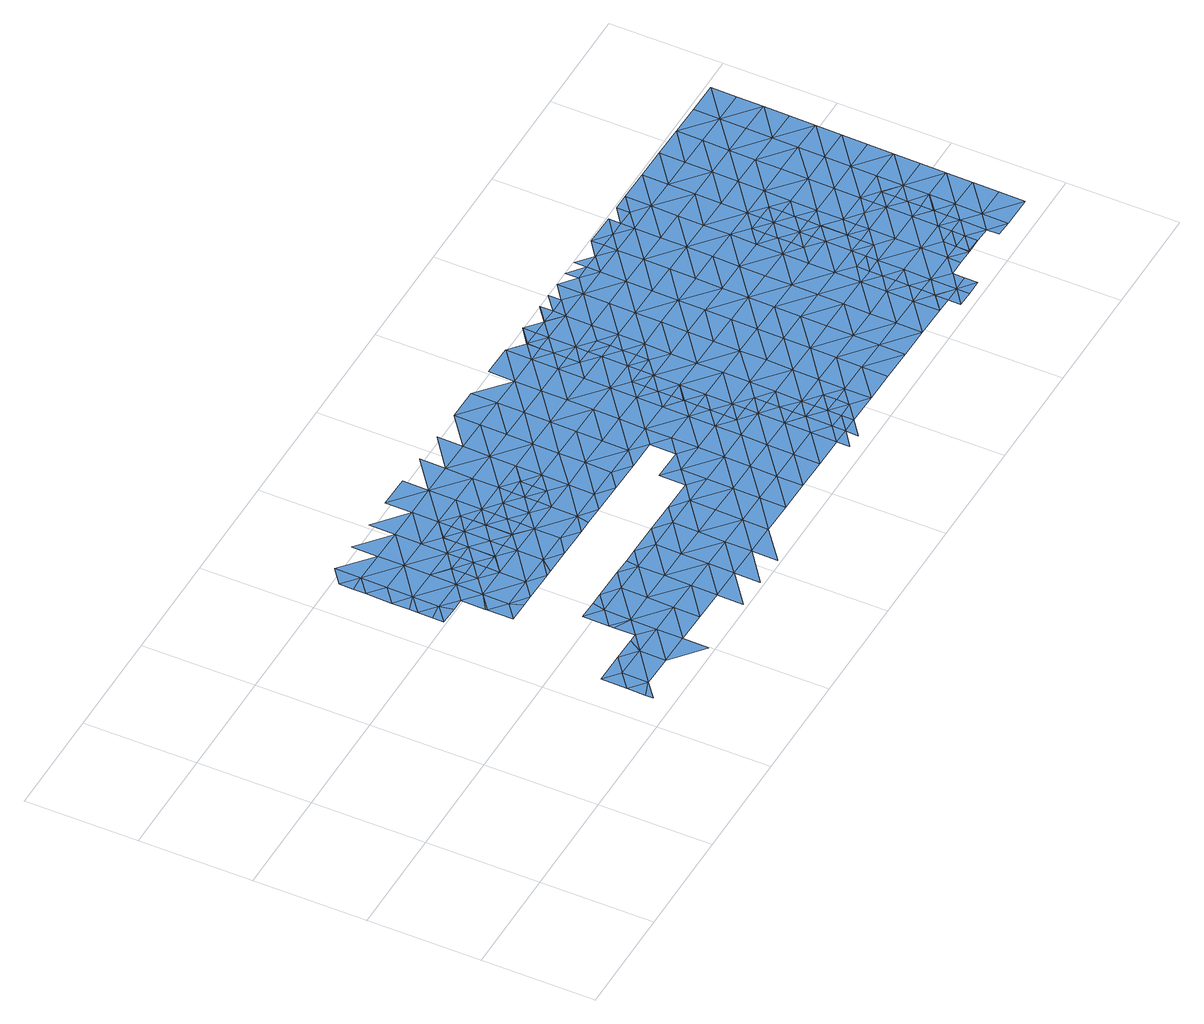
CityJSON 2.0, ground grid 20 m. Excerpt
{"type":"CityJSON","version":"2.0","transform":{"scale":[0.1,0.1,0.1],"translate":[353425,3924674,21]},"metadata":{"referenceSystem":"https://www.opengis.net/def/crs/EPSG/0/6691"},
"CityObjects":{
"waterbody1":{"type":"WaterBody","attributes":{"name":"3","class":"1140","function":"1","WaterBodyRiverFloodingRiskAttribute.description":"6","WaterBodyRiverFloodingRiskAttribute.rankOrg":"1","WaterBodyRiverFloodingRiskAttribute.adminType":"2","WaterBodyRiverFloodingRiskAttribute.scale":"L2"},"geometry":[{"type":"MultiSurface","lod":"1","boundaries":[[[0,1,2]],[[3,1,0]],[[4,3,0]],[[5,3,4]],[[6,5,4]],[[7,4,0]],[[8,7,0]],[[7,6,4]],[[6,7,9]],[[10,11,8]],[[8,12,7]],[[13,9,7]],[[11,12,8]],[[14,15,16]],[[16,15,17]],[[15,14,18]],[[17,19,20]],[[13,7,12]],[[20,19,21]],[[22,23,13]],[[17,15,19]],[[24,25,26]],[[18,27,15]],[[28,29,21]],[[19,28,21]],[[22,30,23]],[[22,13,12]],[[31,24,26]],[[32,33,30]],[[34,35,29]],[[36,27,37]],[[11,38,12]],[[28,34,29]],[[32,30,22]],[[37,25,36]],[[39,38,11]],[[25,24,36]],[[40,35,34]],[[19,15,41]],[[32,42,33]],[[15,27,41]],[[36,41,27]],[[34,43,40]],[[24,31,44]],[[22,12,38]],[[45,36,24]],[[46,47,19]],[[48,32,22]],[[44,45,24]],[[47,34,28]],[[46,19,41]],[[28,19,47]],[[36,49,41]],[[50,22,38]],[[42,32,51]],[[34,52,43]],[[45,53,36]],[[47,52,34]],[[49,54,41]],[[48,22,50]],[[55,45,44]],[[32,48,51]],[[54,56,41]],[[57,38,39]],[[36,53,49]],[[46,41,56]],[[56,58,46]],[[57,50,38]],[[58,59,46]],[[46,59,47]],[[60,49,53]],[[39,61,57]],[[45,62,53]],[[51,48,63]],[[53,64,60]],[[65,66,55]],[[67,64,53]],[[68,50,57]],[[58,69,59]],[[45,55,66]],[[70,71,52]],[[48,50,72]],[[62,67,53]],[[47,59,73]],[[52,47,70]],[[48,72,63]],[[69,74,59]],[[50,68,72]],[[70,47,73]],[[75,66,65]],[[45,66,62]],[[61,76,77]],[[74,78,59]],[[79,73,59]],[[80,68,57]],[[78,79,59]],[[72,81,63]],[[57,61,80]],[[82,67,62]],[[61,77,80]],[[75,83,66]],[[79,84,73]],[[80,85,68]],[[68,86,72]],[[66,87,62]],[[72,88,81]],[[62,89,82]],[[85,86,68]],[[90,84,79]],[[91,84,90]],[[70,73,92]],[[93,83,75]],[[72,86,88]],[[62,87,89]],[[92,73,84]],[[94,70,92]],[[66,83,87]],[[77,95,96]],[[89,87,97]],[[96,98,77]],[[80,98,85]],[[91,99,84]],[[80,77,98]],[[100,101,102]],[[103,97,87]],[[104,86,85]],[[99,105,84]],[[83,106,87]],[[107,92,84]],[[106,83,93]],[[108,109,102]],[[88,86,110]],[[100,109,99]],[[87,111,103]],[[100,102,109]],[[112,85,98]],[[113,106,93]],[[114,115,96]],[[109,105,99]],[[87,116,111]],[[108,117,109]],[[85,112,104]],[[107,84,105]],[[118,92,107]],[[110,86,104]],[[96,119,98]],[[87,106,116]],[[115,119,96]],[[106,113,120]],[[121,118,107]],[[122,111,116]],[[112,98,119]],[[109,117,123]],[[105,124,107]],[[110,104,125]],[[105,109,124]],[[116,126,122]],[[117,127,123]],[[106,120,128]],[[112,119,129]],[[109,123,124]],[[104,112,130]],[[116,106,131]],[[124,132,107]],[[131,106,128]],[[116,131,126]],[[133,119,115]],[[127,134,123]],[[112,129,130]],[[125,104,130]],[[120,135,128]],[[134,136,123]],[[137,129,119]],[[107,132,138]],[[139,140,141]],[[139,126,140]],[[142,125,130]],[[126,131,140]],[[115,143,133]],[[135,144,128]],[[123,136,145]],[[124,146,132]],[[136,141,145]],[[124,123,146]],[[137,119,133]],[[130,129,137]],[[141,140,145]],[[147,142,130]],[[123,145,146]],[[131,128,148]],[[149,144,135]],[[150,133,143]],[[147,130,137]],[[128,144,148]],[[140,131,151]],[[132,146,152]],[[153,154,142]],[[151,155,140]],[[155,146,145]],[[147,153,142]],[[131,148,151]],[[133,156,137]],[[132,152,157]],[[145,140,155]],[[143,158,150]],[[144,159,148]],[[159,144,149]],[[160,153,147]],[[161,154,153]],[[133,150,156]],[[147,137,160]],[[146,155,162]],[[152,146,163]],[[164,150,158]],[[137,156,160]],[[163,146,162]],[[163,165,152]],[[148,159,166]],[[151,148,167]],[[168,164,158]],[[159,149,169]],[[161,153,170]],[[148,166,167]],[[153,160,170]],[[155,151,171]],[[155,172,162]],[[169,173,159]],[[151,167,171]],[[156,150,174]],[[175,163,162]],[[176,161,170]],[[169,161,176]],[[174,150,164]],[[176,173,169]],[[155,171,172]],[[160,156,177]],[[160,178,170]],[[166,159,179]],[[177,156,174]],[[179,159,173]],[[180,171,167]],[[175,162,172]],[[165,163,175]],[[168,181,164]],[[170,182,176]],[[167,166,180]],[[183,181,168]],[[178,182,170]],[[182,173,176]],[[184,174,164]],[[160,177,178]],[[166,179,180]],[[185,172,171]],[[186,165,175]],[[181,184,164]],[[187,171,180]],[[182,188,173]],[[172,189,175]],[[184,190,174]],[[191,192,183]],[[188,193,173]],[[178,177,194]],[[185,189,172]],[[171,187,185]],[[177,174,190]],[[179,173,193]],[[192,195,183]],[[183,195,181]],[[196,197,178]],[[178,197,182]],[[196,178,194]],[[198,187,180]],[[186,175,189]],[[194,177,190]],[[180,179,198]],[[195,199,181]],[[200,188,182]],[[181,199,184]],[[201,200,182]],[[182,197,201]],[[179,193,198]],[[199,202,184]],[[203,185,187]],[[204,194,190]],[[202,205,184]],[[205,206,184]],[[207,188,200]],[[208,209,188]],[[188,209,193]],[[208,188,207]],[[190,184,206]],[[210,211,195]],[[195,211,199]],[[212,187,198]],[[190,213,204]],[[206,214,190]],[[214,213,190]],[[215,216,193]],[[193,217,198]],[[215,193,209]],[[216,217,193]],[[218,199,211]],[[187,212,203]],[[219,220,189]],[[189,185,221]],[[210,222,211]],[[221,185,203]],[[217,223,198]],[[224,212,198]],[[222,225,211]],[[211,226,218]],[[225,226,211]],[[203,212,227]],[[189,221,219]],[[223,217,228]],[[229,230,203]],[[224,198,223]],[[229,203,227]],[[221,203,230]],[[227,212,224]],[[231,232,221]],[[228,233,223]],[[231,221,230]],[[219,221,232]],[[234,227,224]],[[235,236,223]],[[223,236,224]],[[237,219,232]],[[223,233,235]],[[238,234,224]],[[236,238,224]],[[239,237,240]],[[238,241,234]],[[239,240,242]],[[242,243,239]],[[243,244,245]],[[245,244,246]],[[247,248,246]],[[249,250,251]],[[251,252,253]],[[252,254,255]],[[254,256,255]],[[257,255,256]],[[258,257,256]],[[258,259,260]]]}]},
"waterbody2":{"type":"WaterBody","attributes":{"name":"3","class":"1140","function":"1","WaterBodyRiverFloodingRiskAttribute.description":"6","WaterBodyRiverFloodingRiskAttribute.rankOrg":"2","WaterBodyRiverFloodingRiskAttribute.adminType":"2","WaterBodyRiverFloodingRiskAttribute.scale":"L2"},"geometry":[{"type":"MultiSurface","lod":"1","boundaries":[[[108,102,261]],[[108,261,117]],[[111,117,261]],[[127,262,134]],[[126,139,262]],[[139,134,262]],[[141,136,134]],[[139,141,134]],[[101,100,263]],[[102,101,97]],[[54,264,56]],[[69,56,264]],[[82,89,265]],[[82,265,67]],[[99,91,263]],[[97,103,261]],[[97,261,102]],[[100,99,263]],[[89,101,265]],[[265,74,67]],[[263,90,78]],[[74,69,264]],[[69,58,56]],[[97,101,89]],[[64,74,264]],[[60,64,264]],[[60,264,49]],[[54,49,264]],[[67,74,64]],[[78,74,263]],[[265,263,74]],[[101,263,265]],[[91,90,263]],[[78,90,79]],[[122,126,262]],[[111,122,262]],[[111,262,117]],[[127,117,262]],[[103,111,261]]]}]},
"waterbody3":{"type":"WaterBody","attributes":{"name":"3","class":"1140","function":"1","WaterBodyRiverFloodingRiskAttribute.description":"6","WaterBodyRiverFloodingRiskAttribute.rankOrg":"2","WaterBodyRiverFloodingRiskAttribute.adminType":"2","WaterBodyRiverFloodingRiskAttribute.scale":"L2"},"geometry":[{"type":"MultiSurface","lod":"1","boundaries":[[[192,266,267]],[[196,268,197]],[[192,210,195]],[[196,194,268]],[[194,204,268]],[[210,192,267]],[[269,200,201]],[[201,197,269]],[[218,202,199]],[[197,268,269]],[[270,207,200]],[[204,213,268]],[[218,271,202]],[[267,222,210]],[[205,202,271]],[[208,270,209]],[[270,200,269]],[[208,207,270]],[[206,205,271]],[[271,272,206]],[[215,217,216]],[[214,272,213]],[[273,268,213]],[[214,206,272]],[[274,209,270]],[[215,209,274]],[[267,275,222]],[[218,226,271]],[[217,215,274]],[[273,276,268]],[[269,268,276]],[[273,213,272]],[[228,217,274]],[[270,269,276]],[[275,277,222]],[[277,226,225]],[[271,278,272]],[[225,222,277]],[[276,279,270]],[[271,226,280]],[[274,270,279]],[[228,274,233]],[[226,277,280]],[[229,227,281]],[[273,272,278]],[[281,227,234]],[[230,229,281]],[[282,277,275]],[[271,280,278]],[[240,232,231]],[[233,274,283]],[[240,237,232]],[[274,279,283]],[[284,230,281]],[[285,282,275]],[[231,230,284]],[[286,279,276]],[[240,231,284]],[[234,241,281]],[[287,273,278]],[[277,288,280]],[[276,273,286]],[[235,289,236]],[[289,233,283]],[[242,240,284]],[[235,233,289]],[[286,273,287]],[[241,290,281]],[[289,291,236]],[[280,292,278]],[[293,284,281]],[[238,291,241]],[[238,236,291]],[[277,282,288]],[[290,293,281]],[[294,279,286]],[[242,284,243]],[[291,290,241]],[[283,279,295]],[[292,280,288]],[[295,279,294]],[[285,296,282]],[[287,278,297]],[[289,283,298]],[[243,284,293]],[[299,288,282]],[[298,283,295]],[[278,292,297]],[[244,243,293]],[[286,287,300]],[[291,289,301]],[[291,302,290]],[[246,244,293]],[[301,289,298]],[[288,303,292]],[[287,297,300]],[[282,296,299]],[[294,286,304]],[[290,305,293]],[[293,247,246]],[[304,286,300]],[[304,306,294]],[[307,298,295]],[[288,299,303]],[[291,301,302]],[[295,294,306]],[[305,247,293]],[[308,309,292]],[[306,307,295]],[[296,310,299]],[[307,301,298]],[[292,303,308]],[[290,302,305]],[[297,292,309]],[[305,311,247]],[[300,297,312]],[[307,313,301]],[[301,314,302]],[[303,299,315]],[[297,309,312]],[[304,316,306]],[[299,310,315]],[[315,317,303]],[[303,318,308]],[[304,300,316]],[[318,309,308]],[[316,300,312]],[[305,302,314]],[[306,319,307]],[[301,313,314]],[[311,305,250]],[[316,319,306]],[[318,303,317]],[[309,320,312]],[[321,313,307]],[[250,305,322]],[[305,314,322]],[[323,321,307]],[[324,317,315]],[[315,310,325]],[[309,318,320]],[[307,319,323]],[[313,326,314]],[[251,250,322]],[[325,310,327]],[[325,324,315]],[[316,312,328]],[[329,318,317]],[[330,322,314]],[[312,320,328]],[[326,330,314]],[[318,329,320]],[[331,316,328]],[[251,322,252]],[[313,321,326]],[[319,316,332]],[[319,333,323]],[[327,334,325]],[[335,334,327]],[[329,317,324]],[[332,316,331]],[[335,327,336]],[[322,330,252]],[[334,337,325]],[[338,324,325]],[[337,338,325]],[[328,320,339]],[[333,340,323]],[[339,320,329]],[[319,332,333]],[[321,340,326]],[[338,341,324]],[[321,323,340]],[[254,252,330]],[[341,342,324]],[[324,342,329]],[[331,343,332]],[[328,339,344]],[[331,328,343]],[[326,345,330]],[[256,254,330]],[[346,347,329]],[[329,347,339]],[[346,329,342]],[[343,328,344]],[[343,348,332]],[[345,256,330]],[[326,340,349]],[[347,350,339]],[[351,340,333]],[[326,349,345]],[[333,332,351]],[[352,343,344]],[[351,332,348]],[[353,350,347]],[[344,339,354]],[[258,256,345]],[[355,343,352]],[[339,350,354]],[[348,343,356]],[[352,344,354]],[[356,343,355]],[[340,351,357]],[[349,340,358]],[[345,259,258]],[[353,359,350]],[[360,361,348]],[[358,340,357]],[[348,356,360]],[[351,348,361]],[[362,352,354]],[[359,363,350]],[[345,349,364]],[[363,365,350]],[[366,357,351]],[[364,349,358]],[[345,364,259]],[[354,350,365]],[[362,354,367]],[[351,361,366]],[[354,365,367]],[[368,366,361]],[[366,369,357]],[[260,259,370]],[[365,371,367]],[[372,373,374]],[[259,364,370]],[[369,375,357]],[[375,364,358]],[[376,377,365]],[[378,372,379]],[[358,357,375]],[[371,365,377]],[[372,374,379]],[[380,378,381]],[[368,382,366]],[[381,378,379]],[[383,384,385]],[[386,370,364]],[[383,367,377]],[[385,367,383]],[[374,387,379]],[[376,388,377]],[[389,381,379]],[[390,364,375]],[[391,392,382]],[[387,389,379]],[[366,393,369]],[[392,384,383]],[[391,384,392]],[[388,394,377]],[[366,382,395]],[[386,364,390]],[[396,375,369]],[[387,397,398]],[[382,392,395]],[[398,399,387]],[[393,366,395]],[[393,396,369]],[[400,394,388]],[[375,396,390]],[[383,377,401]],[[383,402,392]],[[389,387,399]],[[401,377,394]],[[402,395,392]],[[403,389,399]],[[404,389,403]],[[396,405,390]],[[390,406,386]],[[407,404,403]],[[408,409,407]],[[400,410,394]],[[398,411,399]],[[383,401,402]],[[408,407,403]],[[412,409,408]],[[395,413,393]],[[414,412,408]],[[410,415,394]],[[416,413,395]],[[417,403,399]],[[406,390,405]],[[418,419,420]],[[394,421,401]],[[418,414,408]],[[420,414,418]],[[418,410,419]],[[395,402,416]],[[393,422,396]],[[413,422,393]],[[423,408,403]],[[418,415,410]],[[424,402,401]],[[399,411,425]],[[417,399,425]],[[423,418,408]],[[421,424,401]],[[394,415,421]],[[402,426,416]],[[405,396,427]],[[423,403,417]],[[427,396,422]],[[427,428,405]],[[418,429,415]],[[406,405,428]],[[430,429,418]],[[413,416,426]],[[415,429,421]],[[402,424,426]],[[413,431,422]],[[418,423,430]],[[426,431,413]],[[421,432,424]],[[421,429,433]],[[424,434,426]],[[422,431,435]],[[427,422,436]],[[434,431,426]],[[436,422,435]],[[428,427,436]],[[421,433,432]],[[424,432,434]],[[437,428,436]],[[431,438,435]],[[439,431,434]],[[438,431,439]],[[436,435,438]],[[440,437,436]],[[441,436,438]],[[440,436,441]]]}]},
"waterbody4":{"type":"WaterBody","attributes":{"name":"3","class":"1140","function":"1","WaterBodyRiverFloodingRiskAttribute.description":"6","WaterBodyRiverFloodingRiskAttribute.rankOrg":"1","WaterBodyRiverFloodingRiskAttribute.adminType":"2","WaterBodyRiverFloodingRiskAttribute.scale":"L2"},"geometry":[{"type":"MultiSurface","lod":"1","boundaries":[[[442,443,444]],[[444,443,445]],[[446,447,448]],[[449,450,451]],[[451,450,378]],[[378,450,372]],[[452,449,451]],[[447,380,453]],[[404,407,453]],[[419,400,454]],[[410,400,419]],[[400,388,454]],[[346,353,347]],[[363,455,365]],[[336,444,335]],[[456,342,448]],[[341,448,342]],[[446,448,338]],[[337,334,446]],[[444,446,334]],[[454,388,455]],[[452,446,444]],[[451,446,452]],[[446,451,447]],[[447,451,380]],[[341,338,448]],[[378,380,451]],[[380,381,453]],[[381,389,453]],[[404,453,389]],[[372,450,373]],[[420,419,454]],[[376,365,455]],[[455,388,376]],[[346,342,456]],[[353,346,456]],[[448,447,456]],[[446,338,337]],[[444,334,335]],[[445,452,444]],[[457,455,359]],[[336,458,444]],[[459,454,457]],[[453,459,447]],[[459,453,407]],[[454,459,414]],[[447,459,457]],[[420,454,414]],[[412,414,459]],[[455,457,454]],[[459,407,409]],[[412,459,409]],[[363,359,455]],[[458,442,444]],[[456,359,353]],[[456,457,359]],[[456,447,457]]]}]},
"waterbody5":{"type":"WaterBody","attributes":{"name":"3","class":"1140","function":"1","WaterBodyRiverFloodingRiskAttribute.description":"6","WaterBodyRiverFloodingRiskAttribute.rankOrg":"1","WaterBodyRiverFloodingRiskAttribute.adminType":"2","WaterBodyRiverFloodingRiskAttribute.scale":"L2"},"geometry":[{"type":"MultiSurface","lod":"1","boundaries":[[[368,361,460]],[[382,460,391]],[[361,360,460]],[[368,460,382]],[[367,371,385]],[[384,460,461]],[[356,461,460]],[[356,355,461]],[[362,367,461]],[[461,367,385]],[[352,362,461]],[[355,352,461]],[[360,356,460]],[[384,461,385]],[[391,460,384]]]}]}
},
"vertices":[
[486,58,0],[458,48,0],[458,35,0],[458,81,0],[487,104,0],[459,127,0],[515,127,0],[544,103,0],[543,57,0],[558,126,0],[599,10,0],[600,56,0],[600,102,0],[573,126,0],[464,405,0],[492,428,0],[464,424,0],[465,451,0],[497,404,0],[493,474,0],[465,465,0],[465,497,0],[601,148,0],[573,162,0],[547,334,0],[519,357,0],[519,312,0],[520,404,0],[494,520,0],[466,543,0],[573,172,0],[556,311,0],[602,195,0],[574,218,0],[495,566,0],[466,564,0],[548,380,0],[519,361,0],[657,101,0],[656,55,0],[467,590,0],[549,427,0],[608,217,0],[495,612,0],[576,311,0],[604,333,0],[550,473,0],[551,519,0],[659,194,0],[577,403,0],[658,148,0],[630,217,0],[551,565,0],[605,379,0],[578,426,0],[632,310,0],[578,449,0],[714,100,0],[578,450,0],[606,472,0],[605,402,0],[713,54,0],[662,378,0],[688,216,0],[633,402,0],[642,310,0],[661,332,0],[634,402,0],[715,147,0],[606,449,0],[608,564,0],[552,611,0],[715,193,0],[607,518,0],[634,449,0],[689,309,0],[712,8,0],[770,53,0],[635,471,0],[635,494,0],[771,99,0],[718,215,0],[662,402,0],[718,331,0],[664,517,0],[771,146,0],[772,192,0],[718,377,0],[744,215,0],[690,401,0],[636,494,0],[664,494,0],[665,563,0],[745,308,0],[609,610,0],[769,7,0],[827,52,0],[691,401,0],[827,98,0],[692,493,0],[692,470,0],[691,448,0],[692,448,0],[719,401,0],[829,191,0],[721,516,0],[774,330,0],[721,563,0],[720,447,0],[720,470,0],[801,214,0],[747,400,0],[828,145,0],[769,308,0],[826,6,0],[883,51,0],[775,376,0],[748,447,0],[665,610,0],[884,97,0],[803,307,0],[722,609,0],[776,400,0],[777,469,0],[777,515,0],[857,213,0],[804,399,0],[776,446,0],[831,329,0],[885,144,0],[886,190,0],[832,375,0],[778,562,0],[941,96,0],[804,446,0],[859,306,0],[805,446,0],[942,143,0],[779,608,0],[804,423,0],[833,422,0],[805,445,0],[915,212,0],[940,50,0],[888,329,0],[833,468,0],[834,514,0],[942,189,0],[889,375,0],[916,305,0],[997,95,0],[889,421,0],[835,561,0],[943,235,0],[915,259,0],[890,467,0],[998,142,0],[836,607,0],[997,49,0],[945,328,0],[999,188,0],[972,258,0],[891,513,0],[892,560,0],[1054,94,0],[892,606,0],[945,374,0],[946,420,0],[1053,48,0],[972,304,0],[1000,234,0],[947,466,0],[948,512,0],[1001,327,0],[1055,141,0],[948,559,0],[1001,281,0],[1056,187,0],[1056,233,0],[1002,373,0],[1003,419,0],[1111,94,0],[1057,280,0],[1110,48,0],[1112,140,0],[1004,511,0],[949,605,0],[1004,465,0],[1058,326,0],[1005,558,0],[1112,186,0],[1110,25,0],[1139,47,0],[1059,372,0],[1084,209,0],[1139,70,0],[1085,233,0],[1085,256,0],[1059,418,0],[1140,116,0],[1086,302,0],[1085,279,0],[1140,117,0],[1061,510,0],[1113,209,0],[1140,140,0],[1141,163,0],[1086,303,0],[1086,325,0],[1086,348,0],[1167,69,0],[1168,93,0],[1060,464,0],[1141,208,0],[1141,186,0],[1087,371,0],[1087,394,0],[1087,395,0],[1168,116,0],[1063,603,0],[1006,604,0],[1062,557,0],[1195,69,0],[1116,417,0],[1117,463,0],[1196,92,0],[1196,115,0],[1089,487,0],[1116,394,0],[1089,510,0],[1090,533,0],[1090,557,0],[1090,579,0],[1144,394,0],[1117,486,0],[1145,417,0],[1145,440,0],[1090,580,0],[1146,463,0],[1119,602,0],[1091,580,0],[1146,486,0],[1119,579,0],[1147,579,0],[1148,579,0],[1176,601,0],[1176,578,0],[1204,578,0],[1204,601,0],[1261,600,0],[1261,577,0],[1289,577,0],[1317,576,0],[1289,599,0],[1346,576,0],[1346,598,0],[1374,575,0],[1403,597,0],[1402,575,0],[1431,574,0],[1431,597,0],
[719,424,0],[776,423,0],[663,471,0],[606,426,0],[662,425,0],
[1138,24,0],[1167,47,0],[1113,232,0],[1114,279,0],[1115,325,0],[1168,139,0],[1169,185,0],[1170,231,0],[1115,371,0],[1224,46,0],[1171,278,0],[1224,92,0],[1226,184,0],[1171,324,0],[1225,138,0],[1118,509,0],[1281,91,0],[1172,370,0],[1118,556,0],[1280,45,0],[1227,277,0],[1227,230,0],[1282,137,0],[1173,416,0],[1174,509,0],[1174,463,0],[1283,183,0],[1175,555,0],[1228,323,0],[1229,369,0],[1337,44,0],[1283,229,0],[1230,416,0],[1338,90,0],[1284,276,0],[1230,462,0],[1231,508,0],[1339,136,0],[1285,322,0],[1232,554,0],[1286,368,0],[1286,415,0],[1339,182,0],[1340,228,0],[1394,43,0],[1233,600,0],[1341,275,0],[1287,461,0],[1288,507,0],[1395,89,0],[1342,321,0],[1395,135,0],[1396,182,0],[1342,367,0],[1397,228,0],[1344,460,0],[1289,553,0],[1343,414,0],[1452,135,0],[1451,88,0],[1345,506,0],[1451,42,0],[1398,274,0],[1453,181,0],[1345,552,0],[1398,320,0],[1399,366,0],[1400,413,0],[1479,65,0],[1479,64,0],[1479,41,0],[1480,88,0],[1480,111,0],[1454,227,0],[1401,459,0],[1481,134,0],[1481,157,0],[1455,319,0],[1454,273,0],[1402,551,0],[1481,180,0],[1482,203,0],[1456,365,0],[1401,505,0],[1510,226,0],[1457,412,0],[1483,296,0],[1510,202,0],[1511,272,0],[1484,319,0],[1484,342,0],[1457,458,0],[1458,504,0],[1538,202,0],[1484,365,0],[1485,388,0],[1511,296,0],[1538,225,0],[1459,551,0],[1539,249,0],[1513,411,0],[1539,295,0],[1513,388,0],[1514,457,0],[1460,597,0],[1540,295,0],[1593,63,0],[1593,62,0],[1621,62,0],[1515,503,0],[1567,248,0],[1568,271,0],[1593,86,0],[1621,85,0],[1594,109,0],[1622,108,0],[1541,387,0],[1568,317,0],[1540,341,0],[1540,318,0],[1516,596,0],[1649,61,0],[1596,248,0],[1650,108,0],[1516,550,0],[1541,364,0],[1569,363,0],[1571,456,0],[1624,270,0],[1570,410,0],[1572,502,0],[1649,39,0],[1677,38,0],[1678,84,0],[1624,247,0],[1625,316,0],[1626,362,0],[1679,131,0],[1650,131,0],[1572,549,0],[1573,595,0],[1651,154,0],[1680,177,0],[1651,155,0],[1652,247,0],[1734,37,0],[1651,177,0],[1627,455,0],[1651,200,0],[1681,270,0],[1627,409,0],[1736,130,0],[1680,223,0],[1652,246,0],[1652,223,0],[1682,316,0],[1628,501,0],[1736,176,0],[1683,362,0],[1735,83,0],[1683,408,0],[1629,548,0],[1630,594,0],[1738,269,0],[1737,222,0],[1684,454,0],[1739,361,0],[1739,315,0],[1740,407,0],[1685,500,0],[1686,547,0],[1686,593,0],[1742,499,0],[1741,453,0],[1743,592,0],[1742,546,0],
[1507,18,0],[1535,18,0],[1507,41,0],[1535,41,0],[1508,87,0],[1565,133,0],[1509,134,0],[1564,63,0],[1592,62,0],[1565,86,0],[1536,63,0],[1622,132,0],[1624,224,0],[1567,225,0],[1509,180,0],[1566,179,0],[1479,19,0],[1623,178,0],
[1513,364,0],[1512,318,0]
]}
